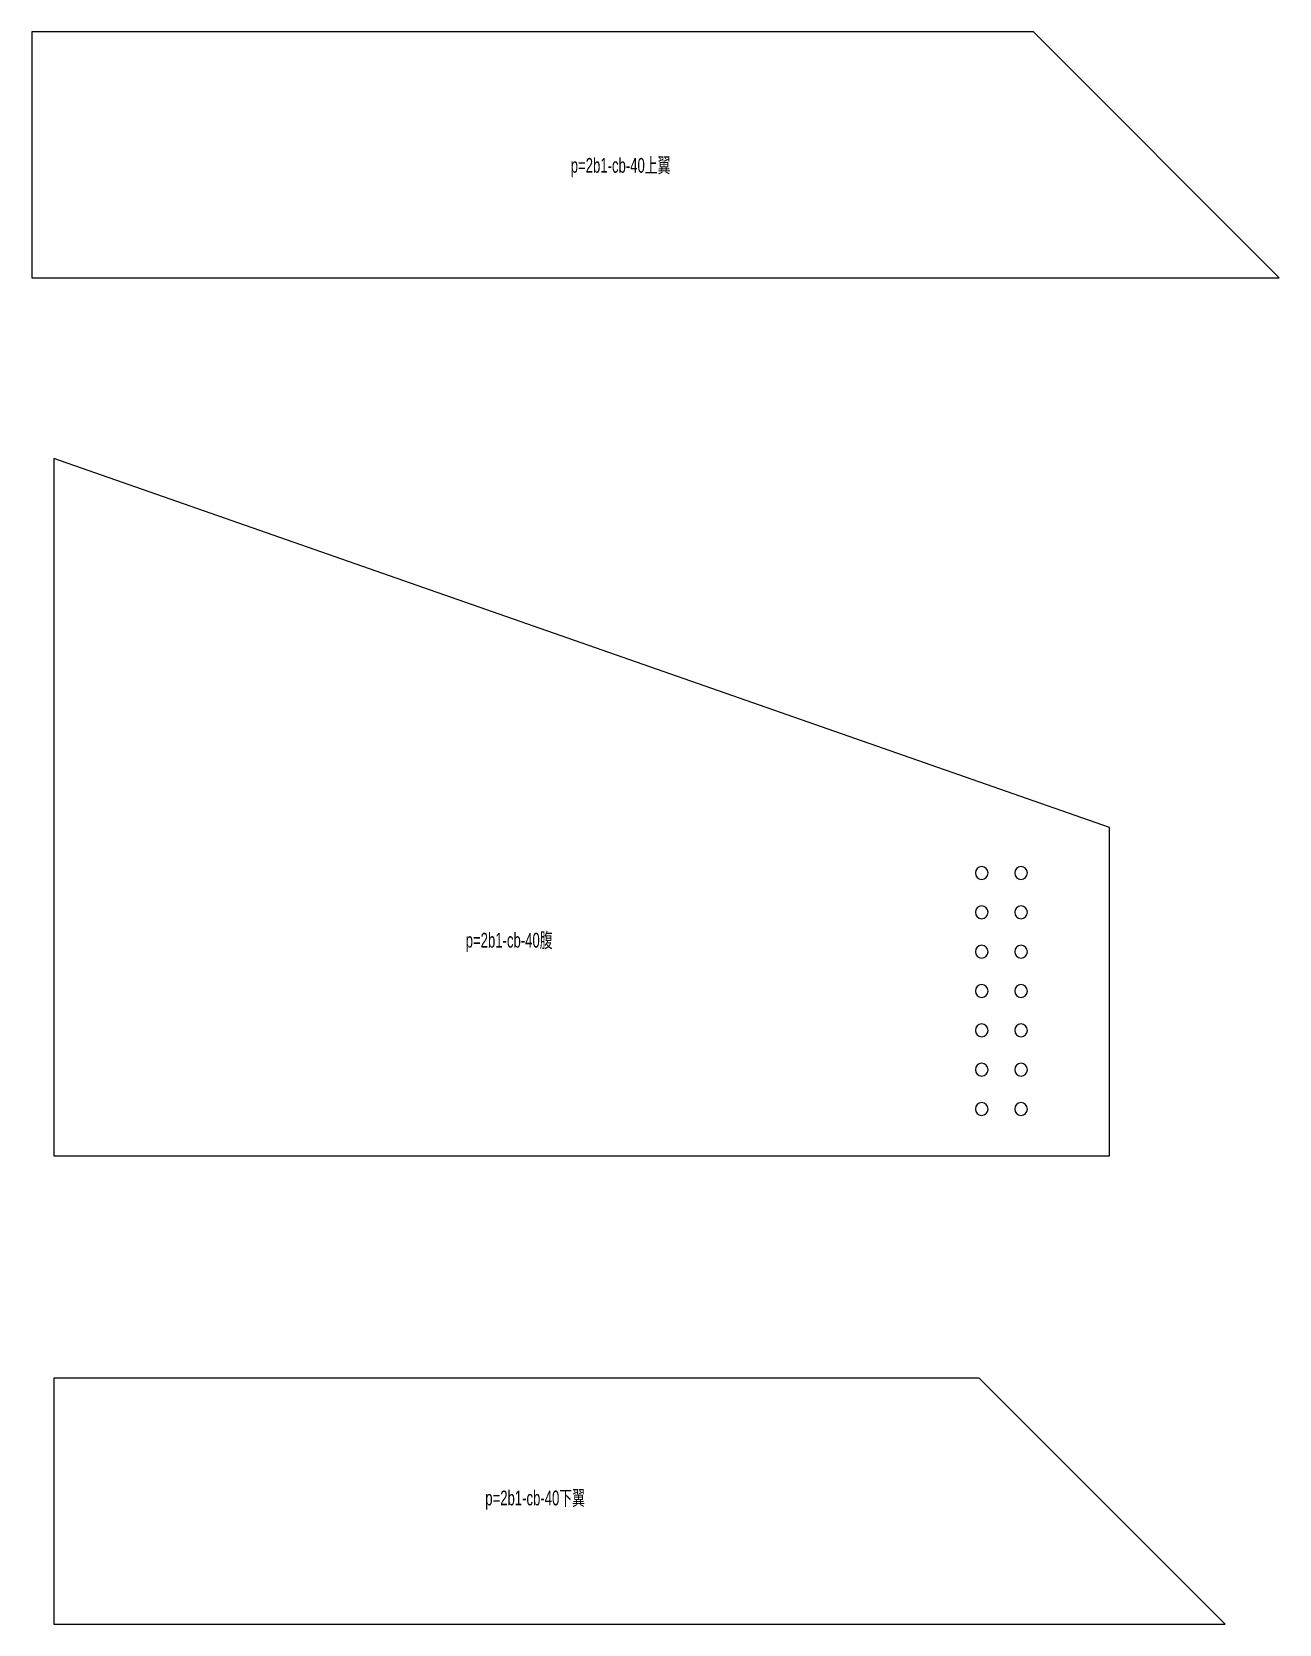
# Model space of a CAD drawing. Header units: millimetres. Extents: x 461 to 2999, y 447 to 3685.
import ezdxf

# ---------------------------------------------------------------- set-up
doc = ezdxf.new("R2010")
doc.units = ezdxf.units.MM
doc.layers.add('PartMark', color=3, linetype='Continuous', lineweight=0)
doc.styles.add('romsim', font='ARIAL.TTF')

msp = doc.modelspace()

# ---------------------------------------------------------------- linework, layer by layer
at = {"color": 7}
for p, q in [((2499, 3685), (461.1, 3685)), ((461.1, 3685), (461.1, 3185)), ((2999.1, 3185), (2499, 3685)), ((461.1, 3185), (2999.1, 3185)), ((506, 2817), (506, 1399.4)), ((2654, 2066.7), (506, 2817)), ((2654, 1399.4), (2654, 2066.7)), ((506, 1399.4), (2654, 1399.4)), ((2388.9, 946.8), (506, 946.8)), ((506, 946.8), (506, 446.8)), ((2889.1, 446.8), (2388.9, 946.8)), ((506, 446.8), (2889.1, 446.8))]:
    msp.add_line(p, q, dxfattribs=at)
for centre, start, end in [((2394, 1974.4), 0, 180), ((2474, 1974.4), 0, 180), ((2394, 1974.4), 180, 0), ((2474, 1974.4), 180, 0), ((2394, 1894.4), 0, 180), ((2394, 1894.4), 180, 0), ((2474, 1894.4), 0, 180), ((2474, 1894.4), 180, 0), ((2394, 1814.4), 0, 180), ((2394, 1814.4), 180, 0), ((2474, 1814.4), 0, 180), ((2474, 1814.4), 180, 0), ((2394, 1734.4), 0, 180), ((2394, 1734.4), 180, 0), ((2474, 1734.4), 0, 180), ((2474, 1734.4), 180, 0), ((2394, 1654.4), 0, 180), ((2394, 1654.4), 180, 0), ((2474, 1654.4), 0, 180), ((2474, 1654.4), 180, 0), ((2394, 1574.4), 0, 180), ((2474, 1574.4), 0, 180), ((2394, 1574.4), 180, 0), ((2474, 1574.4), 180, 0), ((2394, 1494.4), 0, 180), ((2394, 1494.4), 180, 0), ((2474, 1494.4), 0, 180), ((2474, 1494.4), 180, 0)]:
    msp.add_arc(centre, 13, start, end, dxfattribs=at)

# ---------------------------------------------------------------- texts
at = {"layer": 'PartMark', "color": 7, "style": 'romsim', "width": 0.6375}
for s, p in [('p=2b1-cb-40上翼', (1557.6, 3398.5)), ('p=2b1-cb-40腹', (1343.9, 1822.7)), ('p=2b1-cb-40下翼', (1383.7, 688.4))]:
    msp.add_text(s, height=30, dxfattribs=at).set_placement(p)

doc.saveas('drawing.dxf')
